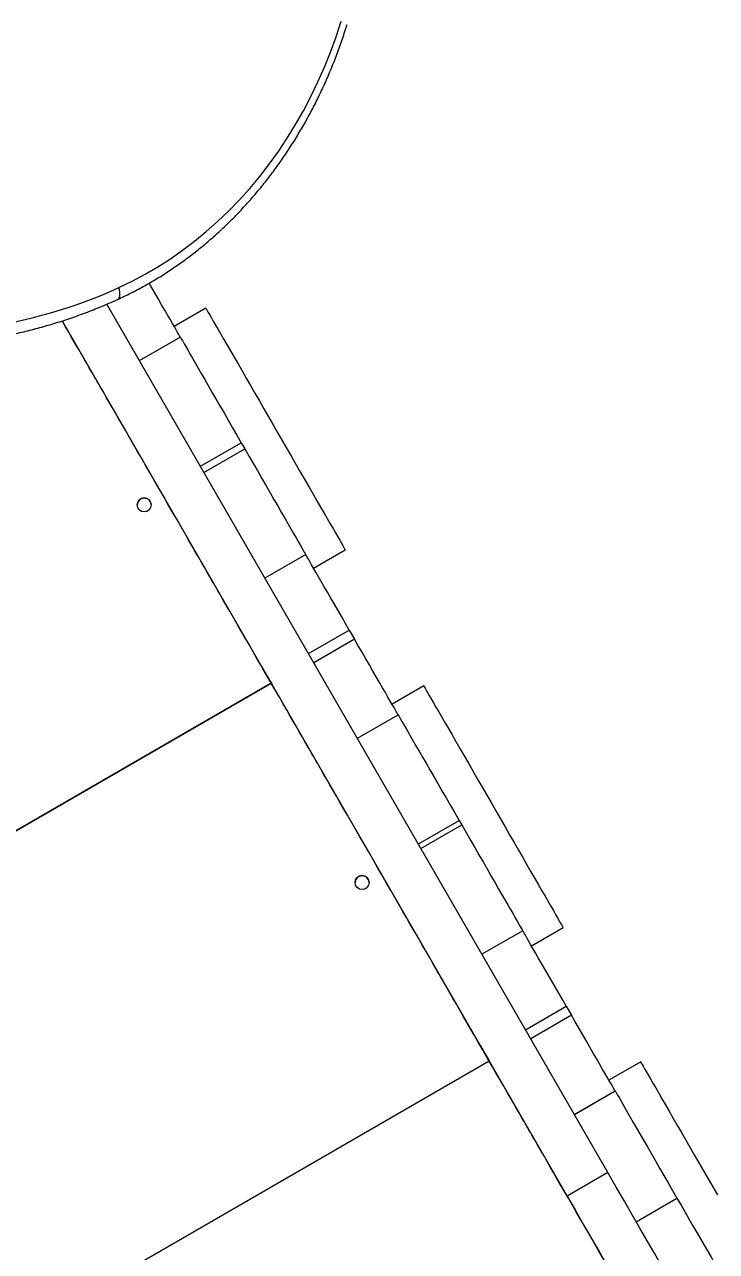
# Model space of a CAD drawing. Header units: millimetres. Extents: x -4497 to 6095, y -4369 to 5149.
# Drawn here: x 1782 to 2179, y -436 to 267 of the extents above; entities that cross this region are included whole.
import ezdxf

# ---------------------------------------------------------------- set-up
doc = ezdxf.new("R2010")
doc.units = ezdxf.units.MM
for name, color, linetype in [('DIKOM_ОБЪЕКТ', 7, 'Continuous'), ('DIKOM_РАЗМЕР_ЗОНА', 7, 'Continuous'), ('DIKOM_РАЗМЕР_ОБЪЕКТА', 7, 'Continuous')]:
    doc.layers.add(name, color=color, linetype=linetype)
doc.styles.add('style1', font='arial.ttf', dxfattribs={"width": 0.8})
doc.dimstyles.new('1-50', dxfattribs={"dimtxt": 300, "dimasz": 200, "dimexe": 100, "dimexo": 0, "dimgap": 100, "dimtad": 1, "dimdec": 0, "dimtxsty": 'style1', "dimcen": 0, "dimclrd": 7, "dimclre": 7, "dimadec": 1, "dimazin": 2, "dimtfac": 1, "dimtdec": 0, "dimtmove": 1, "dimatfit": 3, "dimfxl": 0, "dimlwd": 25, "dimlwe": 18, "dimarcsym": 0})

# ---------------------------------------------------------------- blocks, each defined once
blk = doc.blocks.new('*D15')
at = {"layer": 'Defpoints', "color": 0, "transparency": 16777216}
for p in [(2162.24, 3216.3), (1638.59, -908.99), (5388.88, -908.99)]:
    blk.add_point(p, dxfattribs=at)
at = {"layer": 'DIKOM_РАЗМЕР_ОБЪЕКТА', "color": 7, "lineweight": 18, "transparency": 16777216}
for p, q in [((2162.24, 3216.3), (5488.88, 3216.3)), ((1638.59, -908.99), (5488.88, -908.99))]:
    blk.add_line(p, q, dxfattribs=at)
at = {"layer": 'DIKOM_РАЗМЕР_ОБЪЕКТА', "color": 7, "lineweight": 25, "transparency": 16777216}
blk.add_line((5388.88, 3016.3), (5388.88, -708.99), dxfattribs=at)
at = {"layer": 'DIKOM_РАЗМЕР_ОБЪЕКТА', "color": 7, "transparency": 16777216}
for points in [[(5355.55, 3016.3), (5422.21, 3016.3), (5388.88, 3216.3)], [(5355.55, -708.99), (5422.21, -708.99), (5388.88, -908.99)]]:
    blk.add_solid(points, dxfattribs=at)
at = {"layer": 'DIKOM_РАЗМЕР_ОБЪЕКТА', "color": 0, "transparency": 16777216, "insert": (4879.21, 1273.45), "char_height": 300, "attachment_point": 5, "rotation": 90, "style": 'style1'}
blk.add_mtext('4100', dxfattribs=at)
blk = doc.blocks.new('*D16')
at = {"layer": 'Defpoints', "color": 0, "transparency": 16777216}
for p in [(2687.53, 2896.12), (-2996.62, -636.25), (2687.53, -3528.16)]:
    blk.add_point(p, dxfattribs=at)
at = {"layer": 'DIKOM_РАЗМЕР_ОБЪЕКТА', "color": 7, "lineweight": 18, "transparency": 16777216}
for p, q in [((2687.53, 2896.12), (2687.53, -3628.16)), ((-2996.62, -636.25), (-2996.62, -3628.16))]:
    blk.add_line(p, q, dxfattribs=at)
at = {"layer": 'DIKOM_РАЗМЕР_ОБЪЕКТА', "color": 7, "lineweight": 25, "transparency": 16777216}
blk.add_line((-2796.62, -3528.16), (2487.53, -3528.16), dxfattribs=at)
at = {"layer": 'DIKOM_РАЗМЕР_ОБЪЕКТА', "color": 7, "transparency": 16777216}
for points in [[(-2796.62, -3494.83), (-2796.62, -3561.49), (-2996.62, -3528.16)], [(2487.53, -3494.83), (2487.53, -3561.49), (2687.53, -3528.16)]]:
    blk.add_solid(points, dxfattribs=at)
at = {"layer": 'DIKOM_РАЗМЕР_ОБЪЕКТА', "color": 0, "transparency": 16777216, "insert": (-154.54, -3274.99), "char_height": 300, "attachment_point": 5, "style": 'style1'}
blk.add_mtext('5650', dxfattribs=at)
blk = doc.blocks.new('*D14')
at = {"layer": 'Defpoints', "color": 0, "transparency": 16777216}
for p in [(2412.46, 5149.19), (1437.77, -2602.29), (5995.38, -2602.29)]:
    blk.add_point(p, dxfattribs=at)
at = {"layer": 'DIKOM_РАЗМЕР_ЗОНА', "color": 7, "lineweight": 18, "transparency": 16777216}
for p, q in [((2412.46, 5149.19), (6095.38, 5149.19)), ((1437.77, -2602.29), (6095.38, -2602.29))]:
    blk.add_line(p, q, dxfattribs=at)
at = {"layer": 'DIKOM_РАЗМЕР_ЗОНА', "color": 7, "lineweight": 25, "transparency": 16777216}
blk.add_line((5995.38, 4949.19), (5995.38, -2402.29), dxfattribs=at)
at = {"layer": 'DIKOM_РАЗМЕР_ЗОНА', "color": 7, "transparency": 16777216}
for points in [[(5962.05, 4949.19), (6028.71, 4949.19), (5995.38, 5149.19)], [(5962.05, -2402.29), (6028.71, -2402.29), (5995.38, -2602.29)]]:
    blk.add_solid(points, dxfattribs=at)
at = {"layer": 'DIKOM_РАЗМЕР_ЗОНА', "color": 0, "transparency": 16777216, "insert": (5742.21, 1292.84), "char_height": 300, "attachment_point": 5, "rotation": 90, "style": 'style1'}
blk.add_mtext('7750', dxfattribs=at)
blk = doc.blocks.new('*D13')
at = {"layer": 'Defpoints', "color": 0, "transparency": 16777216}
for p in [(4432.1, 3349.17), (-4496.62, 560.65), (4432.1, -4268.66)]:
    blk.add_point(p, dxfattribs=at)
at = {"layer": 'DIKOM_РАЗМЕР_ЗОНА', "color": 7, "lineweight": 18, "transparency": 16777216}
for p, q in [((4432.1, 3349.17), (4432.1, -4368.66)), ((-4496.62, 560.65), (-4496.62, -4368.66))]:
    blk.add_line(p, q, dxfattribs=at)
at = {"layer": 'DIKOM_РАЗМЕР_ЗОНА', "color": 7, "lineweight": 25, "transparency": 16777216}
blk.add_line((-4296.62, -4268.66), (4232.1, -4268.66), dxfattribs=at)
at = {"layer": 'DIKOM_РАЗМЕР_ЗОНА', "color": 7, "transparency": 16777216}
for points in [[(-4296.62, -4235.33), (-4296.62, -4301.99), (-4496.62, -4268.66)], [(4232.1, -4235.33), (4232.1, -4301.99), (4432.1, -4268.66)]]:
    blk.add_solid(points, dxfattribs=at)
at = {"layer": 'DIKOM_РАЗМЕР_ЗОНА', "color": 0, "transparency": 16777216, "insert": (111.53, -3942.99), "char_height": 300, "attachment_point": 5, "style": 'style1'}
blk.add_mtext('8900', dxfattribs=at)

msp = doc.modelspace()

# ---------------------------------------------------------------- linework, layer by layer
at = {"layer": 'DIKOM_ОБЪЕКТ', "color": 7, "linetype": 'Continuous', "lineweight": 15}
for p, q in [((2116.72, -391.08), (1829.25, 106.86)), ((1885.99, 104.54), (1867.82, 94.04)), ((1803.63, 97.25), (2093.34, -404.58)), ((1847.93, 74.51), (1871.31, 88)), ((1847.94, 74.49), (1871.31, 87.99)), ((1871.31, 88), (1871.31, 87.99)), ((1823.54, 62.73), (1823.54, 62.73)), ((1823.54, 62.73), (1823.54, 62.73)), ((1882.94, 13.87), (1906.31, 27.36)), ((1884.94, 10.4), (1908.31, 23.9)), ((1906.31, 27.36), (1908.31, 23.9)), ((1859.54, 0.38), (1856.54, 5.58)), ((1947.81, -44.52), (1965.99, -34.03)), ((1943.31, -36.72), (1919.93, -50.22)), ((1892.54, -56.8), (1892.54, -56.78)), ((1944.93, -93.51), (1968.31, -80.02)), ((1968.31, -80.02), (1971.31, -85.21)), ((1971.31, -85.21), (1947.93, -98.71)), ((1921.54, -107.03), (1919.54, -103.57)), ((1410.87, -406.5), (1923.55, -110.51)), ((1410.87, -406.5), (1923.55, -110.51)), ((1923.56, -110.52), (1410.88, -406.51)), ((2011, -111.99), (1992.82, -122.48)), ((1972.93, -142.02), (1996.31, -128.52)), ((1972.94, -142.03), (1996.31, -128.54)), ((1996.31, -128.52), (1996.31, -128.54)), ((1948.54, -153.79), (1948.54, -153.79)), ((1948.54, -153.79), (1948.54, -153.79)), ((2007.94, -202.66), (2031.31, -189.17)), ((2031.31, -189.17), (2032.81, -191.76)), ((2009.44, -205.26), (2032.81, -191.76)), ((1984.54, -216.14), (1981.54, -210.95)), ((2067.81, -252.38), (2044.44, -265.88)), ((2072.81, -261.05), (2091, -250.55)), ((2017.54, -273.33), (2017.54, -273.3)), ((2069.43, -309.17), (2092.81, -295.68)), ((2095.81, -300.87), (2072.43, -314.37)), ((2092.81, -295.68), (2095.81, -300.87)), ((2046.04, -322.69), (2044.54, -320.09)), ((1535.87, -623.02), (2048.55, -327.03)), ((1535.87, -623.02), (2048.55, -327.03)), ((2135.5, -327.64), (2117.32, -338.14)), ((2097.43, -357.68), (2120.81, -344.18)), ((2097.44, -357.69), (2120.81, -344.19)), ((2120.81, -344.18), (2120.81, -344.19)), ((2073.04, -369.45), (2073.04, -369.45)), ((2073.04, -369.45), (2073.04, -369.45)), ((2116.72, -391.08), (2093.34, -404.58)), ((2132.96, -419.22), (2156.33, -405.73)), ((2109.04, -431.8), (2106.04, -426.61))]:
    msp.add_line(p, q, dxfattribs=at)
at = {"layer": 'DIKOM_ОБЪЕКТ', "color": 7, "linetype": 'Continuous', "lineweight": 15, "flags": 128}
for points in [[(1836.11, 116.35), (1843.68, 119.98), (1851.13, 123.94), (1858.46, 128.22), (1865.64, 132.81), (1872.67, 137.71), (1879.54, 142.91), (1886.25, 148.41), (1892.77, 154.19), (1899.1, 160.25), (1905.24, 166.59), (1911.17, 173.18), (1916.89, 180.03), (1922.38, 187.12), (1927.65, 194.44), (1932.68, 201.99), (1937.47, 209.75), (1942.01, 217.72), (1946.29, 225.87), (1950.31, 234.21), (1954.07, 242.71), (1957.55, 251.37), (1960.75, 260.18), (1963.67, 269.12)], [(1835.32, 109.52), (1835.86, 109.89), (1836.31, 110.54), (1836.61, 111.41), (1836.74, 112.47), (1836.7, 113.68), (1836.48, 114.99), (1836.11, 116.35)], [(1871.31, 88), (1871.21, 88.17), (1870.93, 88.66), (1870.46, 89.48), (1869.8, 90.62), (1868.97, 92.06), (1867.96, 93.81), (1866.79, 95.84), (1865.46, 98.14), (1863.99, 100.69), (1862.38, 103.47), (1860.65, 106.47), (1858.81, 109.66), (1856.87, 113.01), (1854.86, 116.5), (1853.52, 118.81)], [(1885.99, 104.54), (1886.08, 104.38), (1886.35, 103.92), (1886.8, 103.15), (1887.42, 102.08), (1888.21, 100.71), (1889.17, 99.04), (1890.29, 97.09), (1891.58, 94.87), (1893.02, 92.38), (1894.6, 89.63), (1896.33, 86.64), (1898.19, 83.42), (1900.17, 79.99), (1902.27, 76.36), (1904.47, 72.54), (1906.77, 68.56), (1909.16, 64.42), (1911.62, 60.16), (1914.14, 55.79), (1916.72, 51.32), (1919.34, 46.78), (1921.99, 42.2), (1924.66, 37.58), (1927.33, 32.95), (1930, 28.33), (1932.65, 23.74), (1935.27, 19.2), (1937.85, 14.73), (1940.37, 10.36), (1942.83, 6.1), (1945.22, 1.96), (1947.52, -2.02), (1949.72, -5.84), (1951.82, -9.47), (1953.8, -12.9), (1955.66, -16.12), (1957.39, -19.11), (1958.97, -21.86), (1960.41, -24.35), (1961.7, -26.58), (1962.82, -28.53), (1963.78, -30.19), (1964.57, -31.56), (1965.19, -32.64), (1965.64, -33.41), (1965.91, -33.87), (1965.99, -34.03)], [(1823.54, 62.73), (1823.45, 62.89), (1823.17, 63.37), (1822.72, 64.16), (1822.08, 65.26), (1821.27, 66.67), (1820.29, 68.36), (1819.15, 70.34), (1817.85, 72.59), (1816.41, 75.08), (1814.83, 77.82), (1813.13, 80.77), (1811.31, 83.91), (1809.39, 87.23), (1807.39, 90.7), (1805.31, 94.31), (1803.62, 97.23)], [(1871.31, 87.99), (1871.4, 87.83), (1871.66, 87.37), (1872.11, 86.6), (1872.73, 85.53), (1873.51, 84.16), (1874.47, 82.51), (1875.59, 80.57), (1876.86, 78.36), (1878.29, 75.89), (1879.86, 73.18), (1881.56, 70.23), (1883.39, 67.06), (1885.33, 63.69), (1887.39, 60.14), (1889.53, 56.41), (1891.77, 52.54), (1894.08, 48.55), (1896.45, 44.44), (1898.87, 40.25), (1901.33, 35.99), (1903.81, 31.68), (1906.31, 27.36)], [(1856.54, 5.58), (1854.08, 9.85), (1851.62, 14.1), (1849.2, 18.29), (1846.82, 22.42), (1844.49, 26.46), (1842.22, 30.38), (1840.04, 34.15), (1837.95, 37.77), (1835.97, 41.21), (1834.1, 44.45), (1832.35, 47.47), (1830.74, 50.26), (1829.28, 52.8), (1827.96, 55.07), (1826.81, 57.07), (1825.82, 58.78), (1825.01, 60.19), (1824.37, 61.3), (1823.91, 62.09), (1823.63, 62.57), (1823.54, 62.73)], [(1908.31, 23.9), (1910.81, 19.57), (1913.29, 15.27), (1915.75, 11.01), (1918.17, 6.82), (1920.54, 2.71), (1922.85, -1.29), (1925.08, -5.16), (1927.23, -8.88), (1929.28, -12.43), (1931.23, -15.8), (1933.06, -18.97), (1934.76, -21.92), (1936.33, -24.63), (1937.75, -27.1), (1939.03, -29.31), (1940.15, -31.24), (1941.1, -32.9), (1941.89, -34.27), (1942.51, -35.34), (1942.95, -36.1), (1943.22, -36.57), (1943.31, -36.72)], [(1892.54, -56.78), (1892.45, -56.62), (1892.17, -56.14), (1891.72, -55.35), (1891.08, -54.24), (1890.26, -52.83), (1889.27, -51.12), (1888.12, -49.12), (1886.81, -46.85), (1885.34, -44.31), (1883.73, -41.52), (1881.99, -38.5), (1880.12, -35.26), (1878.13, -31.82), (1876.04, -28.2), (1873.86, -24.42), (1871.6, -20.5), (1869.27, -16.47), (1866.89, -12.34), (1864.46, -8.14), (1862.01, -3.89), (1859.54, 0.38)], [(1968.31, -80.02), (1966.13, -76.24), (1963.97, -72.5), (1961.84, -68.81), (1959.76, -65.21), (1957.74, -61.72), (1955.81, -58.37), (1953.97, -55.18), (1952.24, -52.18), (1950.63, -49.4), (1949.16, -46.85), (1947.83, -44.55), (1946.66, -42.52), (1945.65, -40.78), (1944.82, -39.33), (1944.16, -38.19), (1943.69, -37.38), (1943.4, -36.88), (1943.31, -36.72)], [(1919.54, -103.57), (1917.31, -99.71), (1915.1, -95.87), (1912.91, -92.09), (1910.78, -88.38), (1908.7, -84.78), (1906.69, -81.31), (1904.78, -77.99), (1902.96, -74.84), (1901.26, -71.89), (1899.68, -69.16), (1898.24, -66.66), (1896.94, -64.42), (1895.8, -62.44), (1894.82, -60.74), (1894.01, -59.33), (1893.37, -58.23), (1892.91, -57.44), (1892.64, -56.96), (1892.54, -56.8)], [(1996.31, -128.52), (1996.21, -128.35), (1995.93, -127.86), (1995.46, -127.04), (1994.8, -125.91), (1993.97, -124.46), (1992.96, -122.72), (1991.79, -120.69), (1990.46, -118.39), (1988.99, -115.83), (1987.38, -113.05), (1985.65, -110.05), (1983.81, -106.86), (1981.87, -103.51), (1979.86, -100.02), (1977.78, -96.42), (1975.65, -92.73), (1973.49, -88.99), (1971.31, -85.21)], [(1922.53, -108.74), (1922.44, -108.59), (1922.18, -108.14), (1921.78, -107.44), (1921.26, -106.54), (1920.68, -105.54), (1920.09, -104.51), (1919.53, -103.54), (1919.07, -102.74), (1918.73, -102.16), (1918.55, -101.85), (1918.55, -101.85), (1918.73, -102.16), (1919.07, -102.74), (1919.53, -103.55), (1920.09, -104.51), (1920.68, -105.54), (1921.26, -106.54), (1921.78, -107.44), (1922.18, -108.14), (1922.44, -108.59), (1922.53, -108.74)], [(1925.06, -113.11), (1924.97, -112.95), (1924.71, -112.51), (1924.3, -111.8), (1923.79, -110.91), (1923.21, -109.9), (1922.61, -108.87), (1922.06, -107.91), (1921.59, -107.1), (1921.25, -106.52), (1921.08, -106.22), (1921.08, -106.22), (1921.25, -106.52), (1921.59, -107.1), (1922.06, -107.91), (1922.61, -108.87), (1923.21, -109.9), (1923.79, -110.91), (1924.3, -111.8), (1924.71, -112.51), (1924.97, -112.95), (1925.06, -113.11)], [(1948.54, -153.79), (1948.45, -153.63), (1948.17, -153.16), (1947.72, -152.36), (1947.08, -151.26), (1946.27, -149.86), (1945.29, -148.16), (1944.15, -146.18), (1942.85, -143.94), (1941.41, -141.44), (1939.83, -138.7), (1938.13, -135.76), (1936.31, -132.61), (1934.39, -129.29), (1932.39, -125.82), (1930.31, -122.22), (1928.17, -118.51), (1925.99, -114.73), (1923.77, -110.89), (1921.54, -107.03)], [(2011, -111.99), (2011.08, -112.14), (2011.35, -112.61), (2011.8, -113.38), (2012.42, -114.45), (2013.21, -115.82), (2014.17, -117.49), (2015.29, -119.43), (2016.58, -121.66), (2018.02, -124.15), (2019.6, -126.9), (2021.33, -129.88), (2023.19, -133.1), (2025.17, -136.54), (2027.27, -140.17), (2029.47, -143.99), (2031.77, -147.97), (2034.16, -152.1), (2036.62, -156.37), (2039.14, -160.74), (2041.72, -165.21), (2044.34, -169.74), (2046.99, -174.33), (2049.66, -178.95), (2052.33, -183.58), (2055, -188.2), (2057.65, -192.79), (2060.27, -197.33), (2062.85, -201.79), (2065.37, -206.17), (2067.83, -210.43), (2070.22, -214.56), (2072.52, -218.55), (2074.72, -222.36), (2076.82, -226), (2078.8, -229.43), (2080.66, -232.65), (2082.39, -235.64), (2083.97, -238.39), (2085.41, -240.88), (2086.7, -243.1), (2087.82, -245.05), (2088.78, -246.72), (2089.57, -248.09), (2090.19, -249.16), (2090.64, -249.93), (2090.91, -250.4), (2091, -250.55)], [(1996.31, -128.54), (1996.4, -128.69), (1996.66, -129.16), (1997.11, -129.93), (1997.73, -131), (1998.52, -132.36), (1999.47, -134.02), (2000.59, -135.96), (2001.86, -138.17), (2003.29, -140.63), (2004.86, -143.35), (2006.56, -146.3), (2008.39, -149.47), (2010.33, -152.84), (2012.39, -156.39), (2014.53, -160.11), (2016.77, -163.98), (2019.08, -167.98), (2021.45, -172.09), (2023.87, -176.28), (2026.33, -180.54), (2028.81, -184.84), (2031.31, -189.17)], [(1981.54, -210.95), (1979.08, -206.67), (1976.62, -202.43), (1974.2, -198.23), (1971.82, -194.1), (1969.49, -190.06), (1967.22, -186.15), (1965.04, -182.37), (1962.95, -178.75), (1960.97, -175.31), (1959.1, -172.07), (1957.35, -169.05), (1955.74, -166.26), (1954.28, -163.72), (1952.96, -161.45), (1951.81, -159.45), (1950.82, -157.74), (1950.01, -156.33), (1949.37, -155.22), (1948.91, -154.43), (1948.64, -153.95), (1948.54, -153.79)], [(2032.81, -191.76), (2035.31, -196.09), (2037.79, -200.39), (2040.25, -204.65), (2042.67, -208.84), (2045.04, -212.95), (2047.35, -216.95), (2049.58, -220.82), (2051.73, -224.54), (2053.78, -228.09), (2055.73, -231.46), (2057.56, -234.63), (2059.26, -237.58), (2060.83, -240.29), (2062.25, -242.76), (2063.53, -244.97), (2064.65, -246.91), (2065.6, -248.56), (2066.39, -249.93), (2067.01, -251), (2067.45, -251.77), (2067.72, -252.23), (2067.81, -252.38)], [(2017.54, -273.3), (2017.45, -273.14), (2017.17, -272.66), (2016.72, -271.87), (2016.08, -270.76), (2015.26, -269.35), (2014.27, -267.64), (2013.12, -265.64), (2011.81, -263.37), (2010.34, -260.83), (2008.73, -258.04), (2006.99, -255.02), (2005.12, -251.78), (2003.13, -248.34), (2001.04, -244.72), (1998.86, -240.94), (1996.6, -237.02), (1994.27, -232.99), (1991.89, -228.86), (1989.46, -224.66), (1987.01, -220.41), (1984.54, -216.14)], [(2092.81, -295.68), (2090.63, -291.9), (2088.47, -288.16), (2086.34, -284.47), (2084.26, -280.87), (2082.24, -277.38), (2080.31, -274.03), (2078.47, -270.84), (2076.74, -267.85), (2075.13, -265.06), (2073.66, -262.51), (2072.33, -260.21), (2071.16, -258.18), (2070.15, -256.44), (2069.32, -254.99), (2068.66, -253.86), (2068.19, -253.04), (2067.9, -252.55), (2067.81, -252.38)], [(2044.54, -320.09), (2042.31, -316.23), (2040.1, -312.4), (2037.92, -308.61), (2035.78, -304.91), (2033.7, -301.31), (2031.69, -297.84), (2029.78, -294.52), (2027.96, -291.37), (2026.26, -288.42), (2024.68, -285.69), (2023.24, -283.19), (2021.94, -280.94), (2020.8, -278.96), (2019.82, -277.27), (2019.01, -275.86), (2018.37, -274.76), (2017.91, -273.96), (2017.64, -273.49), (2017.54, -273.33)], [(2120.81, -344.18), (2120.71, -344.01), (2120.43, -343.52), (2119.96, -342.7), (2119.3, -341.57), (2118.47, -340.12), (2117.46, -338.38), (2116.29, -336.35), (2114.96, -334.05), (2113.49, -331.49), (2111.88, -328.71), (2110.15, -325.71), (2108.31, -322.53), (2106.37, -319.18), (2104.36, -315.69), (2102.28, -312.08), (2100.15, -308.39), (2097.99, -304.65), (2095.81, -300.87)], [(2047.35, -324.95), (2047.26, -324.8), (2047, -324.35), (2046.6, -323.65), (2046.08, -322.75), (2045.5, -321.75), (2044.91, -320.72), (2044.35, -319.76), (2043.88, -318.95), (2043.55, -318.37), (2043.37, -318.06), (2043.37, -318.06), (2043.55, -318.37), (2043.88, -318.95), (2044.35, -319.76), (2044.91, -320.72), (2045.5, -321.75), (2046.08, -322.76), (2046.6, -323.65), (2047, -324.35), (2047.26, -324.8), (2047.35, -324.95)], [(2049.6, -328.84), (2049.51, -328.69), (2049.25, -328.24), (2048.85, -327.54), (2048.33, -326.64), (2047.75, -325.64), (2047.16, -324.61), (2046.6, -323.65), (2046.13, -322.84), (2045.8, -322.26), (2045.62, -321.95), (2045.62, -321.95), (2045.8, -322.26), (2046.13, -322.84), (2046.6, -323.65), (2047.16, -324.61), (2047.75, -325.64), (2048.33, -326.65), (2048.85, -327.54), (2049.25, -328.24), (2049.51, -328.69), (2049.6, -328.84)], [(2073.04, -369.45), (2072.95, -369.3), (2072.68, -368.82), (2072.22, -368.02), (2071.58, -366.92), (2070.77, -365.52), (2069.79, -363.82), (2068.65, -361.84), (2067.35, -359.6), (2065.91, -357.1), (2064.33, -354.37), (2062.63, -351.42), (2060.81, -348.27), (2058.89, -344.95), (2056.89, -341.48), (2054.81, -337.88), (2052.67, -334.17), (2050.49, -330.39), (2048.27, -326.55), (2046.04, -322.69)], [(2135.5, -327.64), (2135.58, -327.8), (2135.85, -328.26), (2136.3, -329.03), (2136.92, -330.1), (2137.71, -331.48), (2138.67, -333.14), (2139.79, -335.09), (2141.08, -337.31), (2142.52, -339.8), (2144.1, -342.55), (2145.83, -345.54), (2147.69, -348.76), (2149.67, -352.19), (2151.77, -355.83), (2153.97, -359.64), (2156.27, -363.63), (2158.66, -367.76), (2161.12, -372.02), (2163.64, -376.39), (2166.22, -380.86), (2168.84, -385.4), (2171.49, -389.99), (2174.16, -394.61), (2176.83, -399.24), (2179.5, -403.86)], [(2120.81, -344.19), (2120.9, -344.35), (2121.17, -344.82), (2121.62, -345.61), (2122.25, -346.7), (2123.06, -348.09), (2124.03, -349.78), (2125.17, -351.75), (2126.47, -354), (2127.92, -356.51), (2129.51, -359.28), (2131.25, -362.28), (2133.11, -365.5), (2135.08, -368.92), (2137.17, -372.53), (2139.35, -376.31), (2141.62, -380.24), (2143.96, -384.29), (2146.36, -388.46), (2148.81, -392.7), (2151.3, -397.01), (2153.81, -401.36), (2156.33, -405.73)], [(2106.04, -426.61), (2103.58, -422.34), (2101.12, -418.09), (2098.7, -413.89), (2096.32, -409.76), (2093.99, -405.73), (2091.72, -401.81), (2089.54, -398.03), (2087.45, -394.41), (2085.47, -390.97), (2083.6, -387.73), (2081.85, -384.71), (2080.24, -381.92), (2078.78, -379.38), (2077.46, -377.11), (2076.31, -375.11), (2075.32, -373.4), (2074.51, -371.99), (2073.87, -370.89), (2073.41, -370.09), (2073.14, -369.61), (2073.04, -369.45)], [(2167.66, -479.31), (2164.68, -474.17), (2161.54, -468.73), (2158.23, -462.99), (2154.76, -456.98), (2151.13, -450.68), (2147.34, -444.11), (2143.39, -437.28), (2139.3, -430.19), (2135.06, -422.84), (2130.67, -415.25), (2126.15, -407.42), (2121.5, -399.36), (2116.72, -391.08)], [(2093.34, -404.58), (2098.12, -412.86), (2102.77, -420.92), (2107.29, -428.75), (2111.67, -436.34), (2115.91, -443.69), (2120.01, -450.78), (2123.95, -457.61), (2127.74, -464.18), (2131.38, -470.48), (2134.85, -476.49), (2138.16, -482.23), (2141.3, -487.67), (2144.27, -492.81)], [(2156.33, -405.73), (2158.64, -409.72), (2160.94, -413.71), (2163.22, -417.65), (2165.46, -421.53), (2167.65, -425.33), (2169.78, -429.02), (2171.84, -432.58), (2173.8, -435.98), (2175.67, -439.22), (2177.42, -442.26), (2179.06, -445.08), (2180.56, -447.68), (2181.92, -450.04), (2183.13, -452.13), (2184.18, -453.96), (2185.07, -455.5), (2185.79, -456.74)], [(2142.04, -488.97), (2141.95, -488.81), (2141.67, -488.33), (2141.22, -487.53), (2140.58, -486.42), (2139.76, -485.01), (2138.77, -483.3), (2137.62, -481.31), (2136.31, -479.03), (2134.84, -476.49), (2133.23, -473.7), (2131.49, -470.68), (2129.62, -467.44), (2127.63, -464), (2125.54, -460.38), (2123.36, -456.6), (2121.1, -452.69), (2118.77, -448.65), (2116.39, -444.52), (2113.96, -440.32), (2111.51, -436.07), (2109.04, -431.8)]]:
    msp.add_lwpolyline(points, dxfattribs=at)
at = {"layer": 'DIKOM_ОБЪЕКТ', "color": 7, "linetype": 'Continuous', "lineweight": 15}
for centre in [(1850.65, -8.26), (1975.65, -224.78)]:
    msp.add_circle(centre, 4, dxfattribs=at)
for centre, radius, start, end in [((1718.02, 375.05), 284.38, 275.59896, 294.53556), ((1850.65, -8.26), 4, 1.18119, 181.18119), ((1975.65, -224.78), 4, 1.18119, 181.18119)]:
    msp.add_arc(centre, radius, start, end, dxfattribs=at)
for points, knots in [([(1835.32, 109.52), (1836.63, 110.13), (1840.38, 111.86), (1846.48, 114.94), (1853.6, 118.86), (1860.6, 123.06), (1867.46, 127.55), (1874.19, 132.3), (1880.78, 137.33), (1887.21, 142.62), (1893.48, 148.16), (1899.59, 153.95), (1905.51, 159.99), (1911.26, 166.26), (1916.82, 172.76), (1922.18, 179.47), (1927.33, 186.4), (1932.28, 193.53), (1937.01, 200.86), (1941.53, 208.37), (1945.81, 216.06), (1949.87, 223.92), (1953.69, 231.93), (1957.27, 240.1), (1960.61, 248.4), (1963.69, 256.84), (1965.78, 263.11), (1966.84, 266.56), (1967.02, 267.14)], [0, 0, 0, 0, 0.021586, 0.061911, 0.102244, 0.142588, 0.182944, 0.22331, 0.263688, 0.304076, 0.344475, 0.384883, 0.425301, 0.465729, 0.506164, 0.546607, 0.587058, 0.627515, 0.667978, 0.708447, 0.74892, 0.789398, 0.829881, 0.870366, 0.910856, 0.951347, 0.991841, 1, 1, 1, 1]), ([(1742.6, 84.57), (1744.27, 84.74), (1749.09, 85.23), (1757.03, 86.28), (1766.4, 87.82), (1775.73, 89.68), (1785.01, 91.85), (1794.24, 94.33), (1803.39, 97.11), (1812.48, 100.2), (1821.49, 103.6), (1829.09, 106.73), (1833.68, 108.79), (1835.32, 109.52)], [0, 0, 0, 0, 0.052831, 0.151893, 0.250959, 0.350033, 0.449114, 0.548205, 0.647306, 0.746421, 0.845548, 0.944689, 1, 1, 1, 1])]:
    msp.add_open_spline(points, degree=3, knots=knots, dxfattribs=at)

# ---------------------------------------------------------------- dimensions: what is measured, and where the dimension line sits
at = {"layer": 'DIKOM_РАЗМЕР_ЗОНА'}
dim = msp.add_linear_dim(base=(5995.38, -2602.29), p1=(2412.46, 5149.19), p2=(1437.77, -2602.29), angle=90, text='7750', dimstyle='1-50', dxfattribs=at)
dim.commit()
dim.dimension.update_dxf_attribs({"geometry": '*D14', "text_midpoint": (5995.38, 1292.84), "dimtype": 160})
dim = msp.add_linear_dim(base=(4432.1, -4268.66), p1=(-4496.62, 560.65), p2=(4432.1, 3349.17), text='8900', dimstyle='1-50', dxfattribs=at)
dim.commit()
dim.dimension.update_dxf_attribs({"geometry": '*D13', "text_midpoint": (111.53, -4196.16), "dimtype": 160})
at = {"layer": 'DIKOM_РАЗМЕР_ОБЪЕКТА'}
dim = msp.add_linear_dim(base=(5388.88, -908.99), p1=(2162.24, 3216.3), p2=(1638.59, -908.99), angle=90, text='4100', dimstyle='1-50', dxfattribs=at)
dim.commit()
dim.dimension.update_dxf_attribs({"geometry": '*D15', "text_midpoint": (5132.38, 1273.45), "dimtype": 160})
dim = msp.add_linear_dim(base=(2687.53, -3528.16), p1=(-2996.62, -636.25), p2=(2687.53, 2896.12), text='5650', dimstyle='1-50', dxfattribs=at)
dim.commit()
dim.dimension.update_dxf_attribs({"geometry": '*D16', "text_midpoint": (-154.54, -3528.16), "dimtype": 160})

doc.saveas('drawing.dxf')
